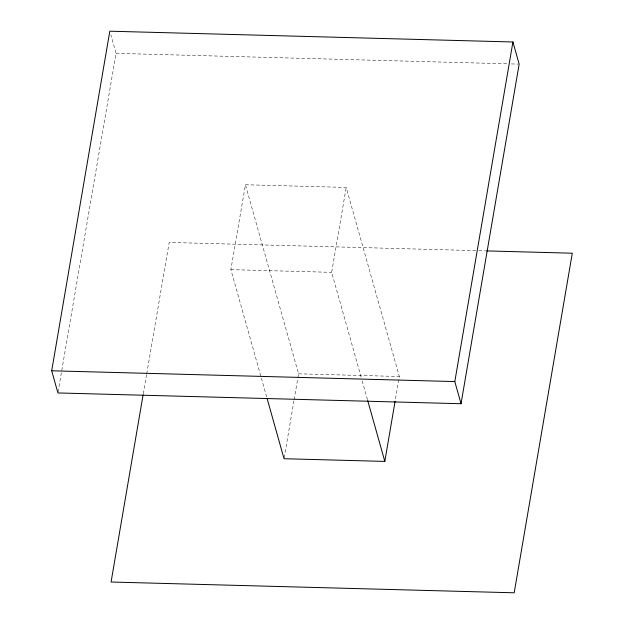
<?xml version="1.0" encoding="UTF-8"?>
<svg xmlns="http://www.w3.org/2000/svg" width="624" height="624" viewBox="0 0 624 624"><rect width="100%" height="100%" fill="white"/><g stroke="black" fill="none" stroke-linecap="round" stroke-linejoin="round"><path stroke-width="0.47" stroke-dasharray="3.12 2.34" d="M58.087 391.989L116.048 53.352L110.854 34.889M143.27 393.861L146.562 374.665M146.726 373.706L169.19 242.424L477.851 250.676M266.666 396.934L230.888 269.638L245.419 184.743L346.195 187.434L399.337 376.506L395.093 401.31M284.193 457.759L293.99 400.522M294.154 399.571L297.749 378.589M297.913 377.629L298.561 373.815L245.419 184.743M361.132 377.169L331.664 272.337L346.195 187.434M116.048 53.352L507.468 63.82M511.368 63.921L518.177 64.1M478.826 250.7L485.644 250.887M230.888 269.638L331.664 272.337M298.561 373.815L399.337 376.506M362.185 380.913L367.708 400.569"/><path stroke-width="0.94" d="M51.698 370.796L109.816 31.2L512.928 41.98L519.152 64.132L461.035 403.728L57.923 392.948L51.698 370.796L454.81 381.576L461.035 403.728M143.107 394.82L111.072 582.02L514.184 592.8L572.302 253.204L486.619 250.91M267.197 398.806L284.029 458.718L384.813 461.409L395.093 401.31M454.81 381.576L512.928 41.98M367.708 400.569L384.813 461.409"/></g></svg>
